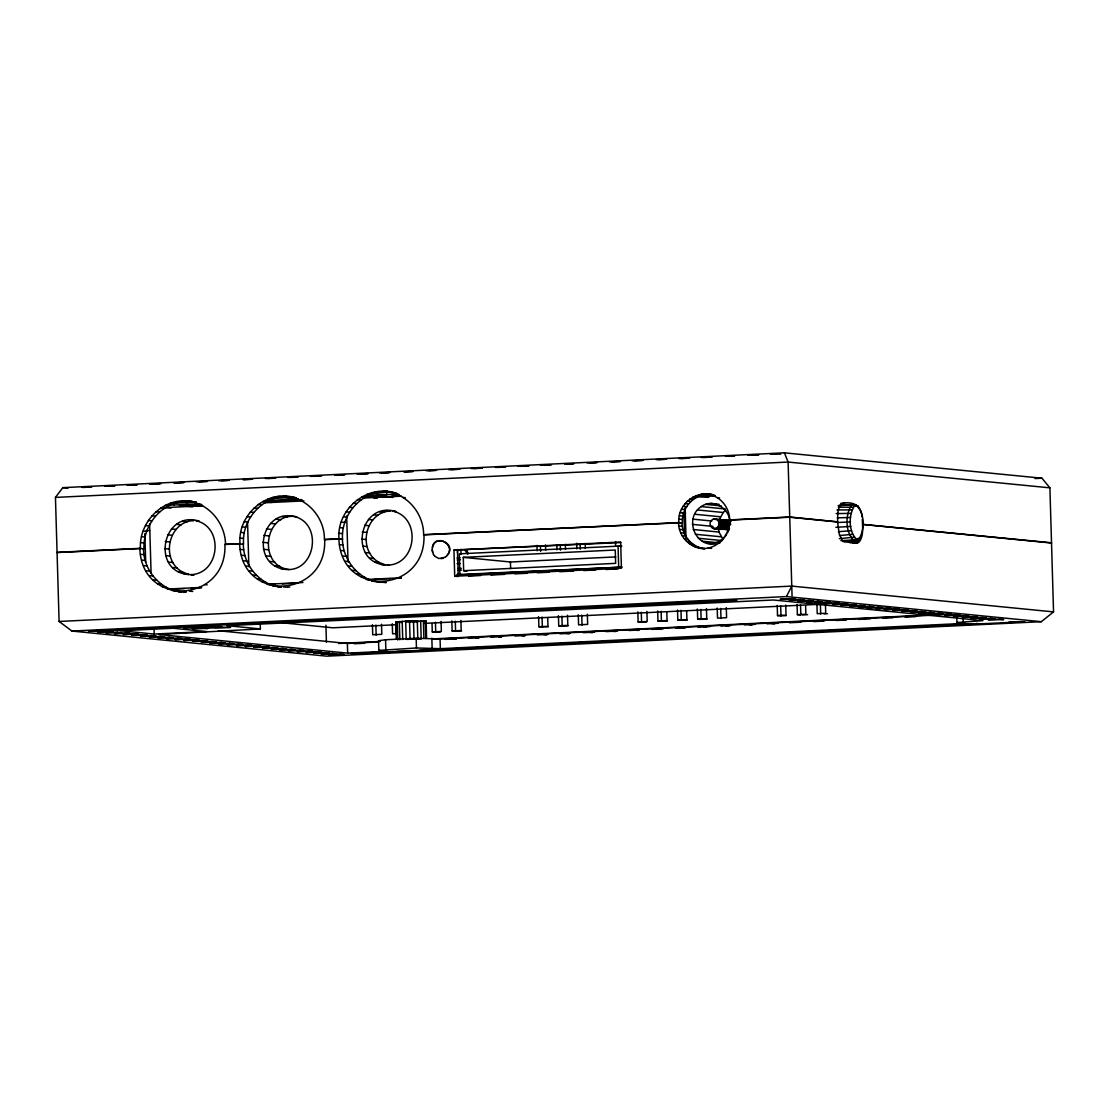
<?xml version="1.0" encoding="UTF-8"?>
<svg xmlns="http://www.w3.org/2000/svg" width="1109" height="1109" viewBox="0 0 1109 1109"><rect width="100%" height="100%" fill="white"/><g stroke="black" fill="none" stroke-linecap="round" stroke-linejoin="round"><path stroke-width="1.5" d="M615.578 546.28L615.606 541.594M858.754 539.362L857.174 539.792C848.371 532.181 848.343 515.13 854.568 505.704L856.148 505.274C864.965 512.899 864.978 529.95 858.754 539.362L854.374 540.859L842.563 541.428M181.626 501.032L190.734 501.504C163.647 496.388 138.694 521.937 140.441 548.553L57.086 552.573M185.175 501.379C161.235 502.308 142.784 525.624 143.99 548.9L139.845 548.345L57.044 552.351M178.008 571.606L182.555 572.05L188.793 574.49C150.741 572.119 161.886 510.029 198.774 520.994M182.555 572.05C160.112 560.211 168.069 521.466 193.812 520.537L189.265 520.093M375.022 562.097L379.347 562.526L385.585 564.952C347.852 562.374 358.914 500.755 395.566 511.457M379.347 562.526C356.904 550.674 364.861 511.928 390.59 510.999L386.265 510.57M457.462 552.629L457.754 549.468M715.457 543.867C694.622 547.486 683.99 517.598 701.276 506.591C713.946 497.262 732.328 510.251 729.625 525.167M713.572 528.549C720.074 530.047 721.127 518.665 714.473 518.957C711.909 519.095 709.982 521.535 710.079 524.016C711.174 532.403 723.276 527.759 728.502 530.019M288.534 515.768C325.575 517.127 316.869 578.233 280.813 568.529C251.535 560.405 261.516 510.999 291.847 516.087M289.019 569.513C256.803 565.659 264.635 510.902 296.755 516.752M187.185 501.157C208.783 502.904 225.321 523.309 225.515 544.45L240.057 543.743C237.34 516.129 264.871 490.344 292.416 497.012L288.867 496.666L296.45 498.066M139.845 548.345C141.467 608.397 227.511 602.908 224.905 544.242L243.606 544.103C241.429 519.885 262.348 495.778 287.092 496.555L283.557 496.208M382.647 491.426L386.182 491.772C361.34 490.996 340.699 515.103 342.542 539.321L339.007 538.974C336.263 509.114 367.938 482.983 396.717 493.408L387.956 491.883L391.505 492.23M705.047 494.046L711.784 494.669C695.828 491.911 681.078 507.243 682.423 522.921L678.888 522.575C677.128 503.736 697.339 488.889 714.917 495.363M432.427 547.652C435.574 532.875 456.797 545.046 446.913 555.748M719.533 519.234L723.248 512.497L725.771 510.251M727.656 532.68L729.375 527.773M853.223 543.258C865.089 544.02 862.4 526.997 862.345 519.289M71.919 631.063L786.433 596.573L791.757 586.093L1053.55 611.891L1049.904 487.849L1041.975 478.215L784.41 452.832L62.797 487.655L55.45 497.414L59.096 621.456L71.919 631.063L326.795 656.168L1041.309 621.692L1053.55 611.891M858.962 542.149L849.73 542.592L851.255 540.249M396.481 638.756L396.107 621.941L409.526 620.929L426.175 621.095L426.563 637.911M426.175 621.095L424.941 621.511M726.7 534.108C722.916 540.97 714.529 544.713 706.877 543.022M445.194 557.286C461.538 543.382 428.989 530.532 432.565 552.365M239.641 543.535C241.194 603.573 327.321 598.084 324.66 539.431L338.897 538.738C340.518 598.791 426.549 593.301 423.957 534.635L682.077 522.699C681.952 535.397 692.071 547.624 704.964 548.678C690.755 549.094 678.292 536.493 678.542 522.353M434.853 556.302L438.804 558.52L445.361 557.273M857.174 539.792L854.374 540.859C845.086 532.833 845.058 514.867 851.629 504.942L856.148 505.274M857.548 538.738L860.182 537.782M855.566 539.057L852.669 540.069L840.872 540.638M854.027 537.186L839.25 538.669M701.429 548.331C716.955 549.981 730.512 535.037 729.362 519.899L789.705 516.988L837.531 521.854L839.222 534.039L842.299 540.443L844.115 541.788L857.215 543.147M852.669 534.316L839.513 535.564M417.178 621.567L405.908 621.567M387.887 565.133C416.942 564.204 421.309 517.432 392.905 511.18L395.788 511.471M440.98 558.7L443.17 558.284M851.587 530.643L838.362 531.696M956.804 617.671L956.956 622.523L982.976 620.638L773.486 599.997L226.846 625.642L260.379 628.942L260.241 624.104M260.379 628.942L158.518 634.5L347.672 653.132L387.041 651.233L378.834 650.428L378.543 640.725L385.558 639.754L416.18 638.271L440.065 638.964L937.257 614.968M378.834 650.428L416.457 647.975L440.356 648.668L965.177 623.341L956.956 622.523M287.037 587.299L289.809 586.966M850.853 526.415L835.895 527.329M406.781 621.636L418.592 621.608M458.045 568.529L461.275 568.349M458.239 570.276L461.469 570.095M457.047 563.691L460.29 563.524M82.108 487.364L90.744 486.948M104.579 486.283L114.962 485.784M127.064 485.201L137.447 484.688M149.549 484.106L159.918 483.607M173.753 482.942L184.136 482.443M196.238 481.861L206.621 481.361M218.723 480.765L229.106 480.266M242.94 479.601L251.577 479.185M265.411 478.52L275.794 478.021M287.896 477.438L298.279 476.939M310.381 476.343L320.751 475.844M334.585 475.179L344.968 474.68M357.07 474.097L367.453 473.598M379.555 473.016L389.924 472.503M403.759 471.838L412.409 471.422M426.244 470.757L436.627 470.258M448.729 469.675L459.112 469.176M471.214 468.58L481.583 468.081M495.418 467.416L505.801 466.917M517.903 466.334L528.286 465.835M540.388 465.253L550.757 464.74M564.592 464.075L573.242 463.659M587.077 462.994L597.46 462.495M609.562 461.912L619.931 461.413M632.047 460.817L642.416 460.318M656.251 459.653L666.634 459.154M678.736 458.572L689.119 458.072M701.221 457.49L711.59 456.991M725.425 456.312L734.075 455.896M747.91 455.231L758.293 454.732M770.395 454.149L780.75 454.149M83.189 487.433L91.825 487.003M107.379 486.255L114.282 485.922M129.836 485.174L136.754 484.841M152.293 484.092L160.944 483.676M174.765 483.011L183.401 482.595M198.955 481.847L207.591 481.417M221.412 480.752L228.329 480.419M243.869 479.67L252.519 479.254M268.059 478.506L274.977 478.173M290.53 477.424L297.434 477.092M312.988 476.343L321.624 475.913M337.178 475.165L344.095 474.832M359.635 474.084L368.285 473.668M382.106 473.002L389.009 472.67M404.563 471.921L413.2 471.505M428.753 470.743L435.671 470.41M451.211 469.661L459.861 469.246M473.682 468.58L482.318 468.164M497.872 467.416L504.775 467.083M520.329 466.334L528.965 465.919M542.786 465.239L551.436 464.823M566.976 464.075L573.894 463.742M589.447 462.994L596.351 462.661M611.905 461.912L620.541 461.496M634.362 460.831L643.012 460.415M658.552 459.653L665.469 459.32M681.023 458.572L689.659 458.156M703.48 457.49L712.117 457.074M727.67 456.326L734.588 455.993M750.128 455.244L758.778 454.829M772.599 454.149L776.05 453.983M55.45 497.414L788.111 462.051L1049.904 487.849M383.728 490.927L387.207 490.76M181.64 501.476L191.954 500.977M375.397 492.133L380.539 491.883M383.977 491.717L387.415 491.55M196.348 502.127L174.002 503.209L174.058 505.025L199.842 503.777M270.665 498.537L294.731 497.373M375.008 491.786L393.529 492.604M267.283 500.519L298.473 499.022M365.859 495.765L398.741 494.184M201.81 504.47L179.478 505.552L192.786 506.868M265.827 501.393L301.911 499.646M364.196 496.638L377.947 495.973L392.933 497.456M399.004 494.961L392.129 495.293L400.446 496.111M162.968 507.7L202.67 505.787M264.261 502.807L303.949 500.894M363.433 498.024L401.403 496.18M374.01 498.315L377.448 498.149M1035.044 478.547L1041.975 478.215M698.088 495.612L712.699 494.905M696.729 496.846L715.444 495.931M840.774 503.403C852.391 501.157 861.554 504.637 861.998 516.822M839.804 505.136L853.292 504.484L857.77 506.023M841.107 504.401L851.49 504.845M838.141 505.593L851.629 504.942L854.568 505.704M854.845 506.078L857.909 505.926M838.321 507.173L853.14 507.284M837.059 509.932L851.948 509.904M836.144 513.592L851.074 513.384M339.007 538.974L324.396 539.681C324.868 521.161 311.92 503.084 294.093 497.844M678.888 522.575L423.624 534.885C423.777 516.378 411.092 498.301 393.182 493.061M837.309 517.834L850.575 517.487M837.226 522.519L850.506 521.923M453.941 550.078L620.652 542.038L621.428 568.21L454.718 576.25L453.941 550.078L620.763 542.551M621.816 545.975L459.278 553.835L459.888 574.448L463.299 574.781M463.271 557.356L615.245 550.022L615.647 563.358L463.659 570.691L463.271 557.356L510.431 562L615.786 556.912M456.908 558.021L460.138 557.855M854.332 540.111L860.487 539.806M844.226 540.97L850.977 540.651M457.13 559.976L460.36 559.809M850.534 541.58L859.752 541.137M853.486 543.036L858.103 542.814M456.853 574.448L460.083 574.296M459.888 574.448L622.08 567.115L458.128 575.03M168.513 589.004L201.256 587.423M268.489 584.18L302.965 582.516M366.76 579.439L401.236 577.775M168.845 589.364L184.385 588.616M191.289 588.283L201.644 587.784M268.42 584.554L275.323 584.221M282.227 583.889L297.753 583.14M374.482 579.439L390.021 578.69M396.925 578.357L400.377 578.191M468.566 576.112L480.599 575.529M490.913 575.03L504.664 574.365M514.978 573.866L527.011 573.284M537.311 572.785L549.343 572.202M559.657 571.717L573.408 571.052M583.722 570.553L595.755 569.971M606.068 569.471L618.101 568.889M59.096 621.456L791.757 586.093M154.193 634.071L206.607 631.548L173.156 628.248L120.742 630.771L154.193 634.071L153.999 627.611M396.967 624.7L332.922 627.791L281.492 622.717M424.664 623.369L824.472 604.072M397.119 633.586L392.586 633.807L392.281 623.743M432.025 623.508L432.274 631.894L441.354 631.451L441.049 621.387M451.82 620.874L452.125 630.924L461.192 630.494L460.9 620.43M538.586 616.673L538.891 626.737L547.957 626.308L547.707 617.921M558.437 615.717L558.728 625.781L567.808 625.351L567.503 615.287M637.827 611.891L638.119 621.955L647.199 621.511L646.894 611.447M657.679 610.934L657.97 620.998L667.05 620.555L666.8 612.168M677.516 609.978L677.821 620.042L686.901 619.598L686.651 611.211M697.367 609.021L697.672 619.085L706.738 618.642L706.447 608.578M432.274 631.894L440.273 632.005M452.125 630.924L461.635 630.979M538.891 626.737L548.401 626.793M563.705 626.058L568.252 625.836M638.119 621.955L646.117 622.08M657.97 620.998L667.479 621.04M677.821 620.042L687.33 620.083M702.649 619.349L707.182 619.127M777.215 605.417L777.52 615.606L786.031 615.19L785.726 605.015M797.066 604.46L797.371 614.649L805.883 614.234L805.619 605.75M777.52 615.606L786.087 615.703M802.528 614.913L807.643 614.663M824.084 613.873L827.48 613.707M338.592 643.47L380.124 641.459M432.053 638.95L925.266 615.148M218.418 630.73L347.38 643.442L378.197 641.959M354.242 643.747L364.806 643.234M444.972 639.366L456.312 638.826M468.386 638.243L478.991 637.73M490.83 637.148L501.836 636.621M514.992 635.984L525.347 635.485M537.324 634.916L547.791 634.403M559.879 633.821L570.234 633.322M583.251 632.698L594.59 632.144M605.944 631.603L617.519 631.035M628.928 630.494L639.283 629.995M651.87 629.385L663.459 628.817M675.533 628.235L685.903 627.736M697.977 627.153L710.065 626.571M720.975 626.044L730.942 625.573M744.222 624.922L754.952 624.409M766.901 623.826L778.241 623.286M789.469 622.745L800.934 622.191M813.646 621.581L824.001 621.082M836.089 620.486L846.444 619.986M858.532 619.404L870.607 618.822M882.514 618.254L893.05 617.741M905.138 617.159L915.493 616.659M420.658 620.763L421.198 639.034L406.213 639.366L405.672 621.082M682.16 513.273L685.625 513.19M377.212 582.031L386.32 582.502L382.771 582.156M178.161 591.638L185.868 592.081M401.513 622.482L395.996 622.135M843.852 503.264C836.657 505.177 837.905 516.004 837.558 521.937L789.747 517.224L729.625 520.121C729.75 509.017 722.111 498.163 711.368 495.016M381.26 564.523L388.899 565.257M184.246 574.032L193.77 574.947M1051.498 542.786L862.636 524.391L1051.54 543.022M701.845 494.198L705.379 494.545M700.888 494.503L707.542 495.155M698.684 494.78L702.219 495.127M717.246 497.65L719.602 497.886M695.593 495.778L699.141 496.125M698.781 496.375L708.762 497.359M692.654 497.192L696.202 497.539M689.895 498.967L693.444 499.327M687.358 501.116L690.907 501.462M710.55 503.458L719.131 504.304M705.726 504.373L721.183 505.898M685.099 503.569L688.634 503.916M701.276 506.591L725.314 508.962M683.13 506.3L686.679 506.661M697.492 509.96L723.248 512.497M681.508 509.281L685.043 509.627M680.233 512.441L683.768 512.802M694.65 514.243L720.393 516.78M714.473 518.957L731.053 520.592M679.332 515.754L682.881 516.101M730.027 520.8L713.295 519.178M719.935 519.83L728.225 520.648M717.717 520.218L730.983 521.521M718.466 521.188L730.082 522.339M692.917 519.151L711.798 521.022M718.951 522.339L730.568 523.476M678.833 519.151L682.382 519.497M719.145 523.587L730.762 524.723M719.034 524.848L728.987 525.832M377.296 491.689L380.844 492.036M718.618 526.04L728.558 527.025M372.028 492.659L375.563 493.006M692.432 524.363L713.032 526.401M717.925 527.08L729.528 528.217M371.737 493.283L386.722 494.753L386.667 492.937M717.01 527.898L728.613 529.035M402.969 497.442L405.326 497.678M712.463 528.12L729.195 529.742M366.899 494.323L370.434 494.669M369.214 495.113L372.541 495.446M678.75 525.902L682.298 526.248M361.991 496.666L365.526 497.012M693.222 529.506L718.979 532.057L723.054 539.445M679.512 529.367L683.047 529.728M357.389 499.646L360.924 499.993M680.69 532.708L684.225 533.055M695.246 534.247L720.989 536.784M353.175 503.209L356.71 503.555M682.257 535.827L685.792 536.174M278.207 496.472L281.755 496.818M280.022 496.735L296.657 498.371M698.337 538.253L722.361 540.61M299.111 499.702L301.482 499.937M272.939 497.442L276.474 497.789M684.198 538.711L687.732 539.057M702.302 541.234L720.004 542.897M267.796 499.105L271.345 499.452M349.39 507.298L352.925 507.659M686.485 541.289L690.02 541.636M379.694 511.817L384.019 512.247M262.902 501.448L266.437 501.795M265.287 501.795L271.941 502.446M689.063 543.521L692.598 543.867M691.891 545.365L695.426 545.711M346.119 511.873L349.654 512.219M373.622 514.853L377.947 515.269M694.927 546.792L698.476 547.153M708.083 548.012L711.618 548.359M258.3 504.429L261.835 504.775M698.129 547.791L701.664 548.137M62.797 487.655L67.954 488.168M254.072 507.991L257.621 508.338M343.402 516.822L346.937 517.168M192.689 502.058L196.224 502.405L192.107 501.725M368.465 519.442L372.79 519.858M176.095 501.698L179.63 502.044M621.456 546.515L618.06 546.169L618.67 566.782M186.076 504.387L201.048 505.87M170.661 503.112L174.21 503.472M250.301 512.081L253.836 512.441M169.067 504.526L174.058 505.025M341.281 522.103L344.816 522.45M165.449 505.288L168.998 505.635M282.005 516.6L286.981 517.085M364.57 525.278L368.895 525.708M165.906 507.534L171.063 508.047M275.891 519.206L280.868 519.705M160.542 508.158L164.09 508.504M247.03 516.655L250.565 517.002M339.784 527.607L343.333 527.967M156.022 511.679L159.557 512.025M362.213 531.987L366.552 532.417M270.582 523.42L275.559 523.905M244.313 521.604L247.848 521.951M338.952 533.263L342.487 533.623M151.947 515.81L155.496 516.156M198.927 520.994L195.891 520.703C224.309 526.941 219.942 573.713 190.887 574.642L193.909 574.947M266.465 528.938L271.442 529.423M242.192 526.886L245.727 527.232M182.68 521.341L187.227 521.784M361.562 539.085L365.887 539.515M338.897 538.738L342.431 539.085C342.612 560.239 359.164 580.631 380.747 582.377M148.412 520.454L151.961 520.8M176.608 524.363L181.155 524.807M240.695 532.389L244.243 532.75M263.803 535.384L268.78 535.883M362.643 546.099L366.968 546.529M145.473 525.541L149.008 525.902M339.437 544.658L342.972 545.004M171.451 528.951L175.998 529.395M239.863 538.045L243.398 538.406M146.374 530.365L149.646 530.684M262.791 542.329L267.768 542.828M365.388 552.559L369.713 552.989M340.699 550.438L344.234 550.785M143.172 531.003L146.707 531.35M167.57 534.788L172.117 535.245M786.433 596.573L1041.309 621.692M369.602 558.021L373.927 558.437M342.653 555.983L346.188 556.33M1009.093 621.858L1024.758 621.733L351.29 653.603L366.954 653.478L362.629 653.049M141.55 536.714L145.085 537.061M263.485 549.302L268.461 549.787M463.659 570.691L467.028 571.024M165.213 541.497L169.76 541.941M240.154 549.454L243.703 549.801C246.309 568.751 262.057 585.566 281.478 587.174L277.943 586.827M345.273 561.196L348.808 561.556M976.197 623.438L980.522 623.868L964.858 623.993M140.635 542.606L144.17 542.953M721.224 600.496L736.903 600.371L88.54 631.035L104.995 630.896L100.448 630.453M265.841 555.817L270.818 556.302M953.518 624.533L957.843 624.963L942.179 625.088M709.885 601.036L714.21 601.466L698.545 601.591M241.415 555.235L244.964 555.581M454.718 576.25L457.074 576.486M348.503 565.992L352.052 566.339M164.548 548.595L169.095 549.052M931.408 625.601L935.733 626.031L920.054 626.155M687.206 602.132L691.531 602.561L675.866 602.686M269.709 561.431L274.685 561.916M352.302 570.289L355.85 570.636M797.371 614.649L800.837 614.982L800.532 604.807M243.37 560.78L246.919 561.126M909.283 626.668L913.608 627.098L897.943 627.223M664.527 603.227L668.852 603.656L653.187 603.781M274.81 565.77L279.787 566.255M398.949 577.914L401.306 578.136M356.599 574.005L360.148 574.365M165.629 555.623L170.176 556.066M140.386 554.264L143.92 554.611C146.527 573.561 162.274 590.376 181.696 591.984M886.036 627.791L890.361 628.221L874.696 628.346M280.813 568.529L285.775 569.014M641.834 604.322L646.173 604.752L630.494 604.876M361.326 577.096L364.875 577.442M245.99 565.992L249.539 566.339M366.4 579.48L369.935 579.827M862.788 628.914L867.113 629.344L851.449 629.468M371.723 581.144L375.258 581.49M619.155 605.417L623.48 605.847L607.815 605.971M168.374 562.069L172.921 562.526M141.647 560.045L145.182 560.392M249.234 570.788L252.769 571.135M840.109 630.009L844.434 630.439L828.756 630.564M596.476 606.512L600.801 606.942L585.136 607.067M771.767 623.591L774.65 623.882M253.032 575.086L256.567 575.432M172.602 567.531L177.149 567.974M697.672 619.085L701.124 619.418L700.833 609.354M817.416 631.104L821.741 631.534L806.077 631.659M749.088 624.686L751.971 624.977M573.797 607.607L578.122 608.037L562.443 608.162M143.602 565.59L147.137 565.937M257.33 578.801L260.865 579.148M794.737 632.199L799.062 632.629L783.398 632.754M551.104 608.702L555.429 609.132L539.764 609.257M725.827 625.809L728.724 626.1M262.057 581.878L265.592 582.225M146.222 570.802L149.757 571.163M772.058 633.294L776.383 633.724L760.719 633.849M528.425 609.798L532.75 610.227L517.085 610.352M703.716 626.876L706.599 627.167M267.117 584.277L270.665 584.623M272.44 585.926L275.989 586.273M283.502 586.952L285.859 587.174M749.365 634.39L753.704 634.819L738.026 634.944M149.452 575.599L153 575.945M681.037 627.971L683.92 628.262M505.746 610.893L510.071 611.322L494.406 611.447M726.118 635.512L730.443 635.942L714.778 636.053M658.358 629.066L661.241 629.357M204.805 584.651L207.175 584.873M483.053 611.988L487.392 612.418L471.713 612.542M153.25 579.896L156.799 580.243M704.007 636.58L708.332 637.01L692.668 637.12M460.374 613.083L464.699 613.513L449.034 613.624M635.665 630.162L638.548 630.453M157.547 583.611L161.096 583.972M162.274 586.703L165.823 587.049M558.728 625.781L561.043 626.017M681.328 637.675L685.653 638.105L669.975 638.216M612.418 631.284L615.301 631.576M437.126 614.206L441.451 614.636L425.787 614.746M167.348 589.087L170.883 589.433M189.265 591.111L192.8 591.457M172.671 590.75L176.206 591.097M183.72 591.762L186.09 591.998M658.635 638.77L662.96 639.2L647.296 639.311M415.016 615.273L419.341 615.703L403.662 615.814M589.738 632.38L592.622 632.671M635.956 639.865L640.281 640.295L624.617 640.406M392.323 616.368L396.648 616.798L380.983 616.909M566.491 633.502L569.374 633.793M612.709 640.988L617.034 641.418L601.369 641.529M369.644 617.463L373.969 617.893L358.304 618.004M543.798 634.598L546.682 634.889M590.03 642.083L594.355 642.513L578.676 642.624M346.965 618.559L351.29 618.988L335.625 619.099M521.687 635.665L524.571 635.956M566.768 643.206L571.093 643.636L555.429 643.747M324.272 619.654L328.611 620.083L312.932 620.194M498.44 636.788L501.323 637.065M544.089 644.301L548.414 644.717L532.75 644.842M302.161 620.721L306.486 621.151L290.821 621.262M475.747 637.883L478.644 638.16M521.979 645.369L526.304 645.785L510.639 645.909M279.482 621.816L283.807 622.246L268.142 622.357M453.068 638.978L455.951 639.255M498.717 646.492L503.056 646.907L487.378 647.032M256.803 622.911L261.128 623.341L245.449 623.452M476.038 647.587L480.363 648.003L464.699 648.127M234.11 624.007L238.435 624.422L222.77 624.547M453.359 648.682L457.684 649.098L442.02 649.222M208.589 625.24L212.928 625.656L197.25 625.781M206.288 626.654L221.952 626.53L183.609 627.749L199.273 627.625L194.948 627.209M214.938 627.514L230.617 627.389L192.259 628.609L207.924 628.484L203.599 628.054M430.68 649.777L435.005 650.193L419.327 650.318M186.478 626.308L190.803 626.724L175.139 626.848M407.987 650.872L412.312 651.288L396.648 651.413M163.799 627.403L168.124 627.819L152.46 627.944M385.308 651.967L389.633 652.383L373.969 652.508M141.106 628.498L145.445 628.914L129.767 629.039M121.269 629.455L125.594 629.87L109.93 629.995M845.973 504.928L846.888 505.066M293.719 497.303L296.325 497.899M433.425 554.458L434.894 556.33M464.768 549.912L467.748 554.153M433.48 554.514L432.122 549.884M466.778 550.411L467.818 552.837M784.41 452.832L788.111 462.051L792.048 595.796M718.382 528.189L718.979 532.057M143.38 548.692L143.92 554.611M243.176 543.881L243.703 549.801M963.139 618.351L963.236 621.594M825.47 604.793L825.72 613.277L817.222 613.693L816.917 603.504M820.383 603.851L820.674 614.026M780.681 605.764L780.986 615.952M726.284 607.621L726.589 617.685L717.509 618.115L717.218 608.065M720.684 608.397L720.975 618.462M685.126 507.672L686.041 538.447M684.003 514.105L684.572 535.162M680.981 610.31L681.286 620.375M661.13 611.267L661.435 621.331M641.293 612.237L641.584 622.301M587.354 614.331L587.659 624.395L578.579 624.824L578.288 614.76M581.74 615.107L582.045 625.171M561.903 616.063L562.194 626.128M542.051 617.02L542.343 627.084M510.431 562L510.625 568.667M457.476 550.424L458.253 576.611M455.286 621.206L455.591 631.271M440.065 638.964L440.356 648.668M435.435 622.163L435.74 632.227M431.845 638.16L432.136 647.85M425.26 620.929L425.759 637.55M423.375 620.818L423.874 637.439M417.289 620.763L417.83 639.034M416.18 638.271L416.457 647.975M413.491 620.818L414.031 639.089M409.526 620.929L410.067 639.2M402.193 621.276L402.733 639.56M399.309 621.497L399.85 639.782M397.23 621.719L397.784 640.004M396.107 621.941L396.592 638.562M395.747 624.076L396.038 634.14M385.558 639.754L385.849 649.458M381.51 624.256L381.801 634.32L372.735 634.764L372.43 624.7M375.854 625.032L376.145 635.097M346.673 515.907L348.046 561.93M347.38 643.442L347.672 653.132M325.921 625.24L326.434 642.347M247.557 522.394L248.873 566.727M149.618 523.711L151.087 573.159M144.835 533.568L145.695 562.194M585.205 543.368L585.344 548.484M580.159 544.131L580.298 549.232M576.68 543.258L576.832 548.9M565.354 544.339L565.493 549.44M560.308 545.087L560.447 550.203M556.843 544.741L556.981 549.856M545.503 544.963L545.642 550.397M540.457 546.044L540.61 551.312M536.992 545.378L537.144 550.813M460.887 549.246L460.984 554.25M108.737 631.368L97.398 631.908L113.063 631.797L108.737 631.368M791.479 598.721L780.14 599.262L795.805 599.151L791.479 598.721M117.18 632.199L105.84 632.74L121.505 632.629L117.18 632.199M800.351 599.595L789.012 600.135L804.677 600.024L800.351 599.595M125.83 633.045L114.49 633.599L130.155 633.475L125.83 633.045M809.223 600.468L797.87 601.023L813.549 600.898L809.223 600.468M134.48 633.904L123.141 634.445L138.819 634.334L134.48 633.904M817.874 601.328L806.534 601.868L822.199 601.743L817.874 601.328M143.144 634.75L131.805 635.305L147.469 635.18L143.144 634.75M826.524 602.173L815.184 602.728L830.849 602.603L826.524 602.173M151.794 635.609L140.455 636.15L156.119 636.039L151.794 635.609M835.174 603.033L823.835 603.573L839.513 603.448L835.174 603.033M160.445 636.455L149.105 637.01L164.77 636.885L160.445 636.455M843.838 603.878L832.499 604.433L848.163 604.308L843.838 603.878M169.109 637.315L157.755 637.855L173.434 637.744L169.109 637.315M852.266 604.71L840.927 605.264L856.605 605.14L852.266 604.71M177.759 638.16L166.419 638.715L182.084 638.59L177.759 638.16M860.931 605.569L849.591 606.11L865.256 605.985L860.931 605.569M186.409 639.02L175.07 639.56L190.734 639.449L186.409 639.02M869.581 606.415L858.241 606.97L873.906 606.845L869.581 606.415M195.059 639.865L183.72 640.42L199.398 640.295L195.059 639.865M878.231 607.275L866.891 607.815L882.556 607.69L878.231 607.275M203.723 640.725L192.384 641.265L208.048 641.154L203.723 640.725M886.895 608.12L875.542 608.675L891.22 608.55L886.895 608.12M212.373 641.57L201.034 642.125L216.699 642L212.373 641.57M895.545 608.98L884.206 609.52L899.87 609.395L895.545 608.98M221.024 642.43L209.684 642.97L225.349 642.86L221.024 642.43M904.195 609.825L892.856 610.38L908.521 610.255L904.195 609.825M229.688 643.289L218.334 643.83L234.013 643.705L229.688 643.289M912.846 610.685L901.506 611.225L917.185 611.101L912.846 610.685M238.338 644.135L226.998 644.689L242.663 644.565L238.338 644.135M921.51 611.53L910.17 612.085L925.835 611.96L921.51 611.53M247.737 645.05L236.397 645.604L252.062 645.48L247.737 645.05M930.16 612.39L918.82 612.93L934.485 612.806L930.16 612.39M256.387 645.909L245.047 646.45L260.712 646.325L256.387 645.909M938.81 613.235L927.471 613.79L943.135 613.665L938.81 613.235M265.051 646.755L253.698 647.309L269.376 647.185L265.051 646.755M947.474 614.095L936.121 614.636L951.799 614.525L947.474 614.095M273.701 647.614L262.362 648.155L278.026 648.03L273.701 647.614M956.124 614.941L944.785 615.495L960.449 615.37L956.124 614.941M282.351 648.46L271.012 649.015L286.677 648.89L282.351 648.46M964.775 615.8L953.435 616.341L969.1 616.23L964.775 615.8M291.002 649.319L279.662 649.86L295.341 649.735L291.002 649.319M973.425 616.646L962.085 617.2L977.764 617.075L973.425 616.646M299.666 650.165L288.326 650.72L303.991 650.595L299.666 650.165M982.089 617.505L970.749 618.046L986.414 617.935L982.089 617.505M308.538 651.038L297.184 651.593L312.863 651.468L308.538 651.038M990.739 618.351L979.399 618.905L995.064 618.78L990.739 618.351M317.41 651.912L306.056 652.466L321.735 652.342L317.41 651.912M999.389 619.21L988.05 619.751L1003.714 619.64L999.389 619.21M325.187 652.688L313.847 653.229L329.525 653.104L325.187 652.688M332.326 653.381L320.986 653.936L336.665 653.811L332.326 653.381M339.909 654.13L328.569 654.684L344.234 654.56L339.909 654.13"/></g></svg>
